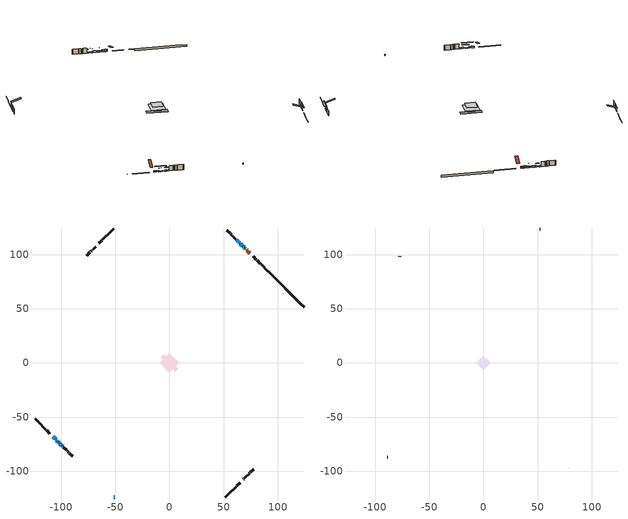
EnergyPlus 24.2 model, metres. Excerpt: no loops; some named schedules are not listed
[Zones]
conditioned space
 floor outside (Floor1 construction): -4.29,0 0,4.29 4.29,0 0,-4.29 z0.37
 floor adiabatic (AdiabaticFloorConstruction): -9.18,0 0,9.18 9.18,0 0,-9.18 z2.81
 floor foundation (Slab1 construction): -8.15,5.09 -5.09,8.15 8.15,-5.09 5.09,-8.15 z-1.52
 wall outside (RimJoist1 construction): 51.42,-124.15 57.68,-117.9 / -124.15,-51.42 -117.9,-57.68 / -51.42,124.15 -57.68,117.9 / 90.88,84.7 84.63,90.95 z0.37:0.67
 wall outside (RimJoist2 construction): 58.33,-117.24 61.39,-114.19 / -117.24,-58.33 -114.19,-61.39 / -58.33,117.24 -61.39,114.19 / 83.97,91.61 80.91,94.66 z0.37:0.67
 wall outside (RimJoist3 construction): 62.05,-113.53 65.1,-110.47 / -113.53,-62.05 -110.47,-65.1 / -62.05,113.53 -65.1,110.47 / 80.26,95.32 77.2,98.38 z0.37:0.67
 wall outside (AdiabaticWallConstruction 1): 74.19,101.39 73.78,101.79 / 73.13,102.45 72.67,102.91 / 72.01,103.56 71.4,104.17 / 70.75,104.83 70.58,105 z0.37:2.4
 wall outside (AdiabaticWallConstruction): 69.93,105.65 69.59,105.99 / 64.8,110.78 63.63,111.95 / -51.43,-124.15 -50.6,-124.15 z0.37:1.59; 68.93,106.64 67.96,107.62 / -107.46,-68.11 -105.52,-70.05 / 62.97,112.6 62,113.57 z0.37:1.34; -104.87,-70.71 -104.15,-71.43 z0.37:1.08; 68.11,-107.47 68.51,-107.07 / -103.49,-72.08 -103.1,-72.48 z0.37:0.78; 67.3,108.27 65.45,110.12 z0.37:1.95; -102.44,-73.13 -101.76,-73.82 z0.37:1.06; -101.1,-74.47 -99.84,-75.73 z0.37:1.51; -99.19,-76.39 -98.5,-77.07 z0.37:1.26
 wall outside (Wall1 construction): 69.16,-106.41 71.48,-104.09 / -97.85,-77.73 -95.53,-80.05 / -68.11,107.46 -70.43,105.14 / 61.34,114.23 59.03,116.55 z0.37:5.25
 wall outside (Wall2 construction): 72.14,-103.44 72.48,-103.09 / -94.87,-80.7 -94.53,-81.05 / -71.09,104.49 -71.43,104.15 / 58.37,117.21 58.03,117.55 z0.37:5.25
 wall outside (Wall3 construction): 73.14,-102.44 73.97,-101.61 / -93.87,-81.7 -93.04,-82.53 / -72.09,103.49 -72.91,102.66 / 57.37,118.21 56.54,119.03 z0.37:5.25
 wall outside (Wall4 construction): 74.62,-100.95 77.64,-97.93 / -92.39,-83.19 -89.37,-86.21 / -73.57,102 -76.59,98.99 / 55.89,119.69 52.87,122.71 z0.37:5.25
 wall foundation (FoundationWall1 construction): 91.53,84.04,-1.52 91.53,84.04,0.37 120.89,54.69,0.37 120.89,54.69,0.27 124.15,51.42,0.27 124.15,51.42,-1.52
 window (WindowConstruction 8): 69.92,105.65 69.59,105.99 z0.37:1.59
 window (WindowConstruction 5): 68.93,106.65 67.96,107.62 z0.37:1.34
 window (WindowConstruction 6): -107.46,-68.11 -105.52,-70.05 z0.37:1.34
 window (WindowConstruction 7): -104.87,-70.71 -104.15,-71.43 z0.37:1.08
 window (WindowConstruction 11): 68.11,-107.46 68.51,-107.07 z0.37:0.78
 window (WindowConstruction 12): -103.49,-72.08 -103.1,-72.48 z0.37:0.78
 window (WindowConstruction): 67.3,108.27 65.45,110.12 z0.37:1.95
 window (WindowConstruction 1): -102.44,-73.13 -101.76,-73.82 z0.37:1.06
 window (WindowConstruction 2): -101.1,-74.47 -99.84,-75.73 z0.37:1.51
 window (WindowConstruction 3): -99.19,-76.39 -98.5,-77.07 z0.37:1.26
 window (WindowConstruction 9): 64.8,110.78 63.63,111.95 z0.37:1.59
 window (WindowConstruction 10): -51.42,-124.15 -50.6,-124.15 z0.37:1.59
 window (WindowConstruction 4): 62.97,112.6 62,113.57 z0.37:1.34
 door (Door): 74.19,101.39 73.79,101.79 z0.37:2.4
 door (Door 1): 73.13,102.45 72.67,102.91 z0.37:2.4
 door (Door 2): 72.01,103.56 71.41,104.17 z0.37:2.4
 door (Door 3): 70.75,104.83 70.58,104.99 z0.37:2.4
 ceiling adiabatic (AdiabaticFloorConstruction): 0,-9.18 9.18,0 0,9.18 -9.18,0 z2.81
attic - vented
 floor to conditioned space (Floor2 construction Reversed): -6.6,0 0,6.6 6.6,0 0,-6.6 z5.25
 wall outside (Wall5 construction): 78.3,-97.28 78.43,-97.15 / -88.71,-86.86 -88.58,-86.99 / -77.25,98.33 -77.37,98.2 / 52.21,123.37 52.08,123.49 z0.37:5.25
 roof outside (Roof1 construction): 67.45,-108.12,5.25 61.02,-101.69,8.28 59.33,-103.39,8.28 65.76,-109.82,5.25; -108.12,-67.45,5.25 -101.69,-61.02,8.28 -103.39,-59.33,8.28 -109.82,-65.76,5.25; -67.45,108.12,5.25 -61.02,101.69,8.28 -59.33,103.39,8.28 -65.76,109.82,5.25; 74.85,100.73,5.25 68.42,94.3,8.28 70.11,92.6,8.28 76.54,99.03,5.25
shading: 67.82,107.76 69.07,106.5 69.36,106.79 68.11,108.05 z1.54; -105.38,-70.19 -107.61,-67.97 -107.9,-68.26 -105.67,-70.49 z1.54; -104.01,-71.57 -105.01,-70.57 -105.3,-70.86 -104.3,-71.86 z1.28; 72.06,-103.52 64.56,-111.01 64.85,-111.3 72.35,-103.81 z5.8; -99.55,-76.03 -107.04,-68.53 -107.33,-68.83 -99.84,-76.32 z5.8; 63.59,111.99 69.17,106.41 69.46,106.7 63.88,112.28 z4.59; -99.89,-75.68 -104.31,-71.27 -104.6,-71.56 -100.18,-75.97 z3.7; -97.98,-77.6 -102.97,-72.61 -103.26,-72.9 -98.27,-77.89 z4.15; -96.64,-78.94 -101.05,-74.52 -101.35,-74.81 -96.93,-79.23 z3.9; 60.14,115.44 64.84,110.74 65.13,111.03 60.43,115.73 z3.98
[Building]
Building 1: Terrain=Suburbs
[Site:Location]
Erieau AUT_ON: Latitude {deg}=42.25; Longitude {deg}=-81.9; Time Zone {hr}=-5; Elevation {m}=178; Keep Site Location Information=Yes
[Site:GroundTemperature:Shallow]
5.2292, 3.30147, 3.1471, 4.0619, 7.73432, 11.3896, 14.5586, 16.5661, 16.7366, 15.1039, 12.0157, 8.47254
[Site:WaterMainsTemperature]
Calculation Method=Schedule; Temperature Schedule=mains temperature schedule
[Material] Roughness=Rough; Thermal Absorptance=0.9
Name | Thickness {m} | Conductivity {W/m-K} | Density {kg/m3} | Specific Heat {J/kg-K} | Solar Absorptance | Visible Absorptance
asphalt or fiberglass shingles | 0.00635 | 0.162714 | 1121.4 | 1465.45 | 0.4 | 0.4
ceiling loosefill ins | 0.0846667 | 0.0480833 | 16.02 | 1046.75 | 0.7 | 0.7
ceiling stud and cavity | 0.1397 | 0.102635 | 65.682 | 1177.47 | 0.7 | 0.7
concrete 4.0 in. | 0.1016 | 1.803125 | 2242.8 | 837.4 | 0.7 | 0.7
concrete 8.0 in. | 0.2032 | 1.803125 | 2242.8 | 837.4 | 0.7 | 0.7
door material | 0.04445 | 0.053851 | 512.64 | 1214.23 | 0.7 | 0.7
door material 1 | 0.04445 | 0.188738 | 512.64 | 1214.23 | 0.7 | 0.7
exterior vertical ins | 0.00120205 | 0.029427 | 32.04 | 1214.23 | 0.7 | 0.7
floor covering | 0.0127 | 0.0433444 | 54.468 | 1339.84 | 0.6 | 0.6
floor rigid ins; rim joist rigid ins | 0.051816 | 0.029427 | 32.04 | 1214.23 | 0.7 | 0.7
floor rigid ins 1; wall rigid ins | 0.512978 | 0.029427 | 32.04 | 1214.23 | 0.7 | 0.7
floor stud and cavity | 0.1397 | 0.19726 | 92.3553 | 1139.71 | 0.7 | 0.7
floor stud and cavity 1 | 0.1397 | 1.75129 | 37.0049 | 1207.88 | 0.7 | 0.7
furniture material conditioned space 1 | 0.1524 | 0.115458 | 640.8 | 1214.23 | 0.6 | 0.6
gypsum board | 0.0127 | 0.160291 | 801 | 837.4 | 0.6 | 0.6
gypsum board 1 | 0.0127 | 0.160291 | 801 | 837.4 | 0.7 | 0.7
osb sheathing 0.5 in. | 0.0127 | 0.115458 | 512.64 | 1214.23 | 0.7 | 0.7
osb sheathing 0.75 in. | 0.01905 | 0.115458 | 512.64 | 1214.23 | 0.7 | 0.7
osb sheathing 2.0 in. | 0.0508 | 0.115458 | 512.64 | 1214.23 | 0.7 | 0.7
rim joist stud and cavity | 0.0508 | 0.305033 | 125.044 | 1163.47 | 0.6 | 0.6
rim joist stud and cavity 1 | 0.0508 | 0.107068 | 50.32683 | 1063.81 | 0.6 | 0.6
rim joist stud and cavity 2 | 0.0508 | 0.311623 | 125.044 | 1163.47 | 0.6 | 0.6
wall stud and cavity | 0.1397 | 0.0824723 | 139.0536 | 1170.24 | 0.7 | 0.7
wall stud and cavity 1 | 0.1397 | 0.112857 | 139.0536 | 1170.24 | 0.7 | 0.7
wall stud and cavity 2 | 0.1397 | 0.107214 | 139.0536 | 1170.24 | 0.7 | 0.7
wall stud and cavity 3 | 0.1397 | 0.0938917 | 139.0536 | 1170.24 | 0.7 | 0.7
wall stud and cavity 4 | 0.0889 | 6.9971 | 50.32683 | 1063.81 | 0.6 | 0.6
wall stud and cavity 5 | 0.0889 | 0.380278 | 52.3479 | 1209.89 | 0.7 | 0.7
wall stud and cavity 6 | 0.0889 | 0.391764 | 83.0341 | 1211.67 | 0.7 | 0.7
wood siding | 0.0254 | 0.102417 | 544.68 | 1172.36 | 0.4 | 0.4
wood siding 1 | 0.00254 | 0.102417 | 544.68 | 1172.36 | 0.4 | 0.4
wood siding 2; wood siding 3; wood siding 4 | 0.0254 | 0.102417 | 544.68 | 1172.36 | 0.7 | 0.7
[WindowMaterial:SimpleGlazingSystem]
Name | U-Factor {W/m2-K} | Solar Heat Gain Coefficient
WindowMaterial | 3.10643 | 0.67
WindowMaterial 1 | 3.029213 | 0.48
WindowMaterial 2 | 2.95653 | 0.59
WindowMaterial 3 | 3.02013 | 0.51
WindowMaterial 4 | 2.983789 | 0.56
WindowMaterial 5 | 3.023535 | 0.5
WindowMaterial 6 | 4.27156 | 0.65
WindowMaterial 7 | 5.521855 | 0.71
WindowMaterial 8 | 6.157791 | 0.42
[Construction]
AdiabaticFloorConstruction: floor stud and cavity 1, floor rigid ins 1, osb sheathing 0.75 in., floor covering
AdiabaticWallConstruction: wood siding 3, wall rigid ins, wall stud and cavity 5, gypsum board
AdiabaticWallConstruction 1: wood siding 4, wall rigid ins, wall stud and cavity 5, gypsum board
Door; Door 2: door material
Door 1; Door 3: door material 1
Floor1 construction: floor stud and cavity, floor rigid ins, osb sheathing 0.75 in., floor covering
Floor2 construction Reversed: gypsum board, ceiling stud and cavity, ceiling loosefill ins
FoundationWall1 construction: concrete 8.0 in., gypsum board 1
furniture construction conditioned space 1: furniture material conditioned space 1
PartitionWallConstruction: gypsum board, wall stud and cavity 6, gypsum board
RimJoist1 construction: wood siding 2, rim joist rigid ins, osb sheathing 2.0 in., rim joist stud and cavity
RimJoist2 construction: wood siding 2, rim joist stud and cavity 1
RimJoist3 construction: wood siding 2, rim joist rigid ins, osb sheathing 2.0 in., rim joist stud and cavity 2
Roof1 construction: asphalt or fiberglass shingles
Slab1 construction: concrete 4.0 in.
Wall1 construction: wood siding, osb sheathing 0.5 in., wall stud and cavity, gypsum board
Wall2 construction: wood siding, osb sheathing 0.5 in., wall stud and cavity 1, gypsum board
Wall3 construction: wood siding, osb sheathing 0.5 in., wall stud and cavity 2, gypsum board
Wall4 construction: wood siding, osb sheathing 0.5 in., wall stud and cavity 3, gypsum board
Wall5 construction: wood siding 1, wall stud and cavity 4
WindowConstruction: WindowMaterial
WindowConstruction 1: WindowMaterial 1
WindowConstruction 10; WindowConstruction 9: WindowMaterial 7
WindowConstruction 11; WindowConstruction 12: WindowMaterial 8
WindowConstruction 2: WindowMaterial 2
WindowConstruction 3: WindowMaterial 3
WindowConstruction 4; WindowConstruction 5; WindowConstruction 6: WindowMaterial 4
WindowConstruction 7: WindowMaterial 5
WindowConstruction 8: WindowMaterial 6
[Zone] Multiplier=1; Part of Total Floor Area=Yes
Name | Volume {m3}
attic - vented | 42.8869
conditioned space | 597.7
[Space]
Name | Zone | Volume {m3}
attic - vented 1 | attic - vented | 42.8869
conditioned space 1 | conditioned space | 597.7
[ZoneInfiltration:EffectiveLeakageArea]
infil attic - vented 1: Zone or Space=attic - vented 1; Schedule=Always On Discrete; Effective Air Leakage Area {cm2}=4183.68; Stack Coefficient=0.0005499; Wind Coefficient=1.58439e-05
[ZoneMixing]
whole house fan mix: Zone or Space=attic - vented; Schedule=Always On Continuous; Design Flow Rate Calculation Method=Flow/Zone; Design Flow Rate {m3/s}=0; Source Zone or Space=conditioned space
[SurfaceProperty:ExposedFoundationPerimeter]
Slab1: Exposed Perimeter Calculation Method=TotalExposedPerimeter; Total Exposed Perimeter {m}=46.128
[InternalMass] Zone or ZoneList=conditioned space; Space or SpaceList=conditioned space 1
Name | Construction | Surface Area {m2}
furniture mass conditioned space 1 | furniture construction conditioned space 1 | 114.644
partition wall mass | PartitionWallConstruction | 286.61
[Lights]
interior lighting: Zone or ZoneList or Space or SpaceList=conditioned space 1; Schedule=interior lighting schedule; Design Level Calculation Method=LightingLevel; Lighting Level {W}=343.2; Return Air Fraction=0; Fraction Radiant=0.6; Fraction Visible=0.2; Fraction Replaceable=1
[People]
occupants: Zone or ZoneList or Space or SpaceList=conditioned space 1; Number of People Schedule=occupants schedule; Number of People Calculation Method=People; Number of People=3; Fraction Radiant=0.314171; Sensible Heat Fraction=0.56303; Activity Level Schedule=occupants activity schedule; Carbon Dioxide Generation Rate {m3/s-W}=0; Enable ASHRAE 55 Comfort Warnings=No; Mean Radiant Temperature Calculation Type=EnclosureAveraged
[ElectricEquipment] Zone or ZoneList or Space or SpaceList=conditioned space 1; Design Level Calculation Method=EquipmentLevel
Name | Schedule | Design Level {W} | Fraction Latent | Fraction Radiant | Fraction Lost
clothes dryer | clothes dryer schedule | 140.772 | 0.015 | 0.081 | 0.85
clothes washer | clothes washer schedule | 32.1985 | 0.03 | 0.162 | 0.7
cooking range | cooking range schedule | 215.147 | 0.08 | 0.432 | 0.2
dishwasher | dishwasher schedule | 66.8632 | 0.3 | 0.18 | 0.4
fridge | fridge schedule | 72.9452 | 0 | 0.6 | 0
mech vent bath fan 0 | mech vent bath fan 0 schedule | 50.2 | 0 | 0 | 1
mech vent bath fan 1 | mech vent bath fan 1 schedule | 50.2 | 0 | 0 | 1
mech vent house fan | mech vent house fan schedule | 0 | 0 | 0 | 1
mech vent house fan cfis | mech vent house fan cfis schedule | 0 | 0 | 0 | 0
misc plug loads | misc plug loads schedule | 494.7 | 0.045 | 0.513 | 0.1
whole house fan | Always On Discrete | 0 | 0 | 0 | 1
[OtherEquipment] Zone or ZoneList or Space or SpaceList=conditioned space 1; Design Level Calculation Method=EquipmentLevel
Name | Fuel Type | Schedule | Design Level {W} | Fraction Latent | Fraction Radiant | Fraction Lost
clothes dryer 1 | Electricity | clothes dryer schedule | 0 | 0.015 | 0.081 | 0.85
cooking range 1 | Electricity | cooking range schedule | 0 | 0.08 | 0.432 | 0.2
general water use latent | None | general water use schedule | 62.594 | 1 | 0 | 0
general water use sensible | None | general water use schedule | -61.6891 | 0 | 0.6 | 0
mech vent house fan latent load | None | Always On Discrete | 0 | 1 | 0 | 0
mech vent house fan sensible load | None | Always On Discrete | 0 | 0 | 0 | 0
water heater energy adjustment1 | NaturalGas | Always On Discrete | 0.01 | 0 | 0 | 1
[ZoneInfiltration:DesignFlowRate] Zone or ZoneList or Space or SpaceList=conditioned space 1; Schedule=Always On Discrete; Design Flow Rate Calculation Method=Flow/Zone; Design Flow Rate {m3/s}=0
infil flow; natural vent flow; whole house fan flow
[Foundation:Kiva]
Foundation Kiva 1: Initial Indoor Air Temperature {C}=18; Wall Height Above Grade {m}=0.369997; Wall Depth Below Slab {m}=0.2032; Custom Block Material Name 1=exterior vertical ins; Custom Block Depth 1 {m}=1.89; Custom Block X Position 1 {m}=0.2159; Custom Block Z Position 1 {m}=0
[Foundation:Kiva:Settings]
Soil Conductivity {W/m-K}=0.849921; Soil Density {kg/m3}=1842.3; Soil Specific Heat {J/kg-K}=418.7; Ground Solar Absorptivity=0.9; Ground Thermal Absorptivity=0.9; Ground Surface Roughness {m}=0.03; Far-Field Width {m}=40; Deep-Ground Boundary Condition=ZeroFlux; Deep-Ground Depth {m}=40; Minimum Cell Dimension {m}=0.2; Maximum Cell Growth Coefficient=3; Simulation Timestep=Timestep
[Exterior:Lights]
exterior lighting: Schedule=exterior lighting schedule; Design Level {W}=75.6
[Schedule:Constant]
Name | Hourly Value
Always On Continuous; mech vent house fan schedule; mech vent house fan cfis schedule; Always On Discrete | 1
occupants activity schedule | 117.228
fridge schedule | 0
[Schedule:Week:Daily]
interior lighting schedule Week Rule - Jan1-Jan27: interior lighting schedule day, interior lighting schedule day, interior lighting schedule day, interior lighting schedule day, interior lighting schedule day, interior lighting schedule day, interior lighting schedule day, interior lighting schedule default day, interior lighting schedule default day, interior lighting schedule default day, interior lighting schedule default day, interior lighting schedule default day
interior lighting schedule Week Rule - Jan28-Feb3: interior lighting schedule day, interior lighting schedule day, interior lighting schedule day, interior lighting schedule day, interior lighting schedule day 1, interior lighting schedule day 1, interior lighting schedule day 1, interior lighting schedule default day, interior lighting schedule default day, interior lighting schedule default day, interior lighting schedule default day, interior lighting schedule default day
interior lighting schedule Week Rule - Feb4-Feb24: interior lighting schedule day 1, interior lighting schedule day 1, interior lighting schedule day 1, interior lighting schedule day 1, interior lighting schedule day 1, interior lighting schedule day 1, interior lighting schedule day 1, interior lighting schedule default day, interior lighting schedule default day, interior lighting schedule default day, interior lighting schedule default day, interior lighting schedule default day
interior lighting schedule Week Rule - Feb25-Mar3: interior lighting schedule day 1, interior lighting schedule day 1, interior lighting schedule day 1, interior lighting schedule day 1, interior lighting schedule day 2, interior lighting schedule day 2, interior lighting schedule day 2, interior lighting schedule default day, interior lighting schedule default day, interior lighting schedule default day, interior lighting schedule default day, interior lighting schedule default day
interior lighting schedule Week Rule - Mar4-Mar31: interior lighting schedule day 2, interior lighting schedule day 2, interior lighting schedule day 2, interior lighting schedule day 2, interior lighting schedule day 2, interior lighting schedule day 2, interior lighting schedule day 2, interior lighting schedule default day, interior lighting schedule default day, interior lighting schedule default day, interior lighting schedule default day, interior lighting schedule default day
interior lighting schedule Week Rule - Apr1-Apr28: interior lighting schedule day 3, interior lighting schedule day 3, interior lighting schedule day 3, interior lighting schedule day 3, interior lighting schedule day 3, interior lighting schedule day 3, interior lighting schedule day 3, interior lighting schedule default day, interior lighting schedule default day, interior lighting schedule default day, interior lighting schedule default day, interior lighting schedule default day
interior lighting schedule Week Rule - Apr29-May5: interior lighting schedule day 3, interior lighting schedule day 3, interior lighting schedule day 4, interior lighting schedule day 4, interior lighting schedule day 4, interior lighting schedule day 4, interior lighting schedule day 4, interior lighting schedule default day, interior lighting schedule default day, interior lighting schedule default day, interior lighting schedule default day, interior lighting schedule default day
interior lighting schedule Week Rule - May6-May26: interior lighting schedule day 4, interior lighting schedule day 4, interior lighting schedule day 4, interior lighting schedule day 4, interior lighting schedule day 4, interior lighting schedule day 4, interior lighting schedule day 4, interior lighting schedule default day, interior lighting schedule default day, interior lighting schedule default day, interior lighting schedule default day, interior lighting schedule default day
interior lighting schedule Week Rule - May27-Jun2: interior lighting schedule day 4, interior lighting schedule day 4, interior lighting schedule day 4, interior lighting schedule day 4, interior lighting schedule day 4, interior lighting schedule day 5, interior lighting schedule day 5, interior lighting schedule default day, interior lighting schedule default day, interior lighting schedule default day, interior lighting schedule default day, interior lighting schedule default day
interior lighting schedule Week Rule - Jun3-Jun30: interior lighting schedule day 5, interior lighting schedule day 5, interior lighting schedule day 5, interior lighting schedule day 5, interior lighting schedule day 5, interior lighting schedule day 5, interior lighting schedule day 5, interior lighting schedule default day, interior lighting schedule default day, interior lighting schedule default day, interior lighting schedule default day, interior lighting schedule default day
interior lighting schedule Week Rule - Jul1-Jul28: interior lighting schedule day 6, interior lighting schedule day 6, interior lighting schedule day 6, interior lighting schedule day 6, interior lighting schedule day 6, interior lighting schedule day 6, interior lighting schedule day 6, interior lighting schedule default day, interior lighting schedule default day, interior lighting schedule default day, interior lighting schedule default day, interior lighting schedule default day
interior lighting schedule Week Rule - Jul29-Aug4: interior lighting schedule day 6, interior lighting schedule day 6, interior lighting schedule day 6, interior lighting schedule day 7, interior lighting schedule day 7, interior lighting schedule day 7, interior lighting schedule day 7, interior lighting schedule default day, interior lighting schedule default day, interior lighting schedule default day, interior lighting schedule default day, interior lighting schedule default day
interior lighting schedule Week Rule - Aug5-Aug25: interior lighting schedule day 7, interior lighting schedule day 7, interior lighting schedule day 7, interior lighting schedule day 7, interior lighting schedule day 7, interior lighting schedule day 7, interior lighting schedule day 7, interior lighting schedule default day, interior lighting schedule default day, interior lighting schedule default day, interior lighting schedule default day, interior lighting schedule default day
interior lighting schedule Week Rule - Aug26-Sep1: interior lighting schedule day 7, interior lighting schedule day 7, interior lighting schedule day 7, interior lighting schedule day 7, interior lighting schedule day 7, interior lighting schedule day 7, interior lighting schedule day 8, interior lighting schedule default day, interior lighting schedule default day, interior lighting schedule default day, interior lighting schedule default day, interior lighting schedule default day
interior lighting schedule Week Rule - Sep2-Sep29: interior lighting schedule day 8, interior lighting schedule day 8, interior lighting schedule day 8, interior lighting schedule day 8, interior lighting schedule day 8, interior lighting schedule day 8, interior lighting schedule day 8, interior lighting schedule default day, interior lighting schedule default day, interior lighting schedule default day, interior lighting schedule default day, interior lighting schedule default day
interior lighting schedule Week Rule - Sep30-Oct6: interior lighting schedule day 8, interior lighting schedule day 9, interior lighting schedule day 9, interior lighting schedule day 9, interior lighting schedule day 9, interior lighting schedule day 9, interior lighting schedule day 9, interior lighting schedule default day, interior lighting schedule default day, interior lighting schedule default day, interior lighting schedule default day, interior lighting schedule default day
interior lighting schedule Week Rule - Oct7-Oct27: interior lighting schedule day 9, interior lighting schedule day 9, interior lighting schedule day 9, interior lighting schedule day 9, interior lighting schedule day 9, interior lighting schedule day 9, interior lighting schedule day 9, interior lighting schedule default day, interior lighting schedule default day, interior lighting schedule default day, interior lighting schedule default day, interior lighting schedule default day
interior lighting schedule Week Rule - Oct28-Nov3: interior lighting schedule day 9, interior lighting schedule day 9, interior lighting schedule day 9, interior lighting schedule day 9, interior lighting schedule day 10, interior lighting schedule day 10, interior lighting schedule day 10, interior lighting schedule default day, interior lighting schedule default day, interior lighting schedule default day, interior lighting schedule default day, interior lighting schedule default day
interior lighting schedule Week Rule - Nov4-Nov24: interior lighting schedule day 10, interior lighting schedule day 10, interior lighting schedule day 10, interior lighting schedule day 10, interior lighting schedule day 10, interior lighting schedule day 10, interior lighting schedule day 10, interior lighting schedule default day, interior lighting schedule default day, interior lighting schedule default day, interior lighting schedule default day, interior lighting schedule default day
interior lighting schedule Week Rule - Nov25-Dec1: interior lighting schedule day 10, interior lighting schedule day 10, interior lighting schedule day 10, interior lighting schedule day 10, interior lighting schedule day 10, interior lighting schedule day 10, interior lighting schedule day 11, interior lighting schedule default day, interior lighting schedule default day, interior lighting schedule default day, interior lighting schedule default day, interior lighting schedule default day
interior lighting schedule Week Rule - Dec2-Dec31: interior lighting schedule day 11, interior lighting schedule day 11, interior lighting schedule day 11, interior lighting schedule day 11, interior lighting schedule day 11, interior lighting schedule day 11, interior lighting schedule day 11, interior lighting schedule default day, interior lighting schedule default day, interior lighting schedule default day, interior lighting schedule default day, interior lighting schedule default day
occupants schedule Week Rule - Jan1-Dec31: occupants schedule day, occupants schedule day, occupants schedule day, occupants schedule day, occupants schedule day, occupants schedule day, occupants schedule day, occupants schedule default day, occupants schedule default day, occupants schedule default day, occupants schedule default day, occupants schedule default day
clothes dryer schedule Week Rule - Jan1-Dec31: clothes dryer schedule day, clothes dryer schedule day, clothes dryer schedule day, clothes dryer schedule day, clothes dryer schedule day, clothes dryer schedule day, clothes dryer schedule day, clothes dryer schedule default day, clothes dryer schedule default day, clothes dryer schedule default day, clothes dryer schedule default day, clothes dryer schedule default day
clothes washer schedule Week Rule - Jan1-Dec31: clothes washer schedule day, clothes washer schedule day, clothes washer schedule day, clothes washer schedule day, clothes washer schedule day, clothes washer schedule day, clothes washer schedule day, clothes washer schedule default day, clothes washer schedule default day, clothes washer schedule default day, clothes washer schedule default day, clothes washer schedule default day
cooking range schedule Week Rule - Jan1-Dec31: cooking range schedule day, cooking range schedule day, cooking range schedule day, cooking range schedule day, cooking range schedule day, cooking range schedule day, cooking range schedule day, cooking range schedule default day, cooking range schedule default day, cooking range schedule default day, cooking range schedule default day, cooking range schedule default day
dishwasher schedule Week Rule - Jan1-Dec31: dishwasher schedule day, dishwasher schedule day, dishwasher schedule day, dishwasher schedule day, dishwasher schedule day, dishwasher schedule day, dishwasher schedule day, dishwasher schedule default day, dishwasher schedule default day, dishwasher schedule default day, dishwasher schedule default day, dishwasher schedule default day
mech vent bath fan 0 schedule Week Rule - Jan1-Dec31: mech vent bath fan 0 schedule day, mech vent bath fan 0 schedule day, mech vent bath fan 0 schedule day, mech vent bath fan 0 schedule day, mech vent bath fan 0 schedule day, mech vent bath fan 0 schedule day, mech vent bath fan 0 schedule day, mech vent bath fan 0 schedule default day, mech vent bath fan 0 schedule default day, mech vent bath fan 0 schedule default day, mech vent bath fan 0 schedule default day, mech vent bath fan 0 schedule default day
mech vent bath fan 1 schedule Week Rule - Jan1-Dec31: mech vent bath fan 1 schedule day, mech vent bath fan 1 schedule day, mech vent bath fan 1 schedule day, mech vent bath fan 1 schedule day, mech vent bath fan 1 schedule day, mech vent bath fan 1 schedule day, mech vent bath fan 1 schedule day, mech vent bath fan 1 schedule default day, mech vent bath fan 1 schedule default day, mech vent bath fan 1 schedule default day, mech vent bath fan 1 schedule default day, mech vent bath fan 1 schedule default day
misc plug loads schedule Week Rule - Jan1-Dec31: misc plug loads schedule day, misc plug loads schedule day, misc plug loads schedule day, misc plug loads schedule day, misc plug loads schedule day, misc plug loads schedule day, misc plug loads schedule day, misc plug loads schedule default day, misc plug loads schedule default day, misc plug loads schedule default day, misc plug loads schedule default day, misc plug loads schedule default day
general water use schedule Week Rule - Jan1-Dec31: general water use schedule day, general water use schedule day, general water use schedule day, general water use schedule day, general water use schedule day, general water use schedule day, general water use schedule day, general water use schedule default day, general water use schedule default day, general water use schedule default day, general water use schedule default day, general water use schedule default day
exterior lighting schedule Week Rule - Jan1-Jan27: exterior lighting schedule day, exterior lighting schedule day, exterior lighting schedule day, exterior lighting schedule day, exterior lighting schedule day, exterior lighting schedule day, exterior lighting schedule day, exterior lighting schedule default day, exterior lighting schedule default day, exterior lighting schedule default day, exterior lighting schedule default day, exterior lighting schedule default day
exterior lighting schedule Week Rule - Jan28-Feb3: exterior lighting schedule day, exterior lighting schedule day, exterior lighting schedule day, exterior lighting schedule day, exterior lighting schedule day 1, exterior lighting schedule day 1, exterior lighting schedule day 1, exterior lighting schedule default day, exterior lighting schedule default day, exterior lighting schedule default day, exterior lighting schedule default day, exterior lighting schedule default day
exterior lighting schedule Week Rule - Feb4-Feb24: exterior lighting schedule day 1, exterior lighting schedule day 1, exterior lighting schedule day 1, exterior lighting schedule day 1, exterior lighting schedule day 1, exterior lighting schedule day 1, exterior lighting schedule day 1, exterior lighting schedule default day, exterior lighting schedule default day, exterior lighting schedule default day, exterior lighting schedule default day, exterior lighting schedule default day
exterior lighting schedule Week Rule - Feb25-Mar3: exterior lighting schedule day 1, exterior lighting schedule day 1, exterior lighting schedule day 1, exterior lighting schedule day 1, exterior lighting schedule day 2, exterior lighting schedule day 2, exterior lighting schedule day 2, exterior lighting schedule default day, exterior lighting schedule default day, exterior lighting schedule default day, exterior lighting schedule default day, exterior lighting schedule default day
exterior lighting schedule Week Rule - Mar4-Mar31: exterior lighting schedule day 2, exterior lighting schedule day 2, exterior lighting schedule day 2, exterior lighting schedule day 2, exterior lighting schedule day 2, exterior lighting schedule day 2, exterior lighting schedule day 2, exterior lighting schedule default day, exterior lighting schedule default day, exterior lighting schedule default day, exterior lighting schedule default day, exterior lighting schedule default day
exterior lighting schedule Week Rule - Apr1-Apr28: exterior lighting schedule day 3, exterior lighting schedule day 3, exterior lighting schedule day 3, exterior lighting schedule day 3, exterior lighting schedule day 3, exterior lighting schedule day 3, exterior lighting schedule day 3, exterior lighting schedule default day, exterior lighting schedule default day, exterior lighting schedule default day, exterior lighting schedule default day, exterior lighting schedule default day
exterior lighting schedule Week Rule - Apr29-May5: exterior lighting schedule day 3, exterior lighting schedule day 3, exterior lighting schedule day 4, exterior lighting schedule day 4, exterior lighting schedule day 4, exterior lighting schedule day 4, exterior lighting schedule day 4, exterior lighting schedule default day, exterior lighting schedule default day, exterior lighting schedule default day, exterior lighting schedule default day, exterior lighting schedule default day
exterior lighting schedule Week Rule - May6-May26: exterior lighting schedule day 4, exterior lighting schedule day 4, exterior lighting schedule day 4, exterior lighting schedule day 4, exterior lighting schedule day 4, exterior lighting schedule day 4, exterior lighting schedule day 4, exterior lighting schedule default day, exterior lighting schedule default day, exterior lighting schedule default day, exterior lighting schedule default day, exterior lighting schedule default day
exterior lighting schedule Week Rule - May27-Jun2: exterior lighting schedule day 4, exterior lighting schedule day 4, exterior lighting schedule day 4, exterior lighting schedule day 4, exterior lighting schedule day 4, exterior lighting schedule day 5, exterior lighting schedule day 5, exterior lighting schedule default day, exterior lighting schedule default day, exterior lighting schedule default day, exterior lighting schedule default day, exterior lighting schedule default day
exterior lighting schedule Week Rule - Jun3-Jun30: exterior lighting schedule day 5, exterior lighting schedule day 5, exterior lighting schedule day 5, exterior lighting schedule day 5, exterior lighting schedule day 5, exterior lighting schedule day 5, exterior lighting schedule day 5, exterior lighting schedule default day, exterior lighting schedule default day, exterior lighting schedule default day, exterior lighting schedule default day, exterior lighting schedule default day
exterior lighting schedule Week Rule - Jul1-Jul28: exterior lighting schedule day 6, exterior lighting schedule day 6, exterior lighting schedule day 6, exterior lighting schedule day 6, exterior lighting schedule day 6, exterior lighting schedule day 6, exterior lighting schedule day 6, exterior lighting schedule default day, exterior lighting schedule default day, exterior lighting schedule default day, exterior lighting schedule default day, exterior lighting schedule default day
exterior lighting schedule Week Rule - Jul29-Aug4: exterior lighting schedule day 6, exterior lighting schedule day 6, exterior lighting schedule day 6, exterior lighting schedule day 7, exterior lighting schedule day 7, exterior lighting schedule day 7, exterior lighting schedule day 7, exterior lighting schedule default day, exterior lighting schedule default day, exterior lighting schedule default day, exterior lighting schedule default day, exterior lighting schedule default day
exterior lighting schedule Week Rule - Aug5-Aug25: exterior lighting schedule day 7, exterior lighting schedule day 7, exterior lighting schedule day 7, exterior lighting schedule day 7, exterior lighting schedule day 7, exterior lighting schedule day 7, exterior lighting schedule day 7, exterior lighting schedule default day, exterior lighting schedule default day, exterior lighting schedule default day, exterior lighting schedule default day, exterior lighting schedule default day
[Schedule:Year]
interior lighting schedule: interior lighting schedule Week Rule - Jan1-Jan27, 1, 1, 1, 27, interior lighting schedule Week Rule - Jan28-Feb3, 1, 28, 2, 3, interior lighting schedule Week Rule - Feb4-Feb24, 2, 4, 2, 24, interior lighting schedule Week Rule - Feb25-Mar3, 2, 25, 3, 3, interior lighting schedule Week Rule - Mar4-Mar31, 3, 4, 3, 31, interior lighting schedule Week Rule - Apr1-Apr28, 4, 1, 4, 28, interior lighting schedule Week Rule - Apr29-May5, 4, 29, 5, 5, interior lighting schedule Week Rule - May6-May26, 5, 6, 5, 26, interior lighting schedule Week Rule - May27-Jun2, 5, 27, 6, 2, interior lighting schedule Week Rule - Jun3-Jun30, 6, 3, 6, 30, interior lighting schedule Week Rule - Jul1-Jul28, 7, 1, 7, 28, interior lighting schedule Week Rule - Jul29-Aug4, 7, 29, 8, 4, interior lighting schedule Week Rule - Aug5-Aug25, 8, 5, 8, 25, interior lighting schedule Week Rule - Aug26-Sep1, 8, 26, 9, 1, interior lighting schedule Week Rule - Sep2-Sep29, 9, 2, 9, 29, interior lighting schedule Week Rule - Sep30-Oct6, 9, 30, 10, 6, interior lighting schedule Week Rule - Oct7-Oct27, 10, 7, 10, 27, interior lighting schedule Week Rule - Oct28-Nov3, 10, 28, 11, 3, interior lighting schedule Week Rule - Nov4-Nov24, 11, 4, 11, 24, interior lighting schedule Week Rule - Nov25-Dec1, 11, 25, 12, 1, interior lighting schedule Week Rule - Dec2-Dec31, 12, 2, 12, 31
occupants schedule: occupants schedule Week Rule - Jan1-Dec31, 1, 1, 12, 31
clothes dryer schedule: clothes dryer schedule Week Rule - Jan1-Dec31, 1, 1, 12, 31
clothes washer schedule: clothes washer schedule Week Rule - Jan1-Dec31, 1, 1, 12, 31
cooking range schedule: cooking range schedule Week Rule - Jan1-Dec31, 1, 1, 12, 31
dishwasher schedule: dishwasher schedule Week Rule - Jan1-Dec31, 1, 1, 12, 31
mech vent bath fan 0 schedule: mech vent bath fan 0 schedule Week Rule - Jan1-Dec31, 1, 1, 12, 31
mech vent bath fan 1 schedule: mech vent bath fan 1 schedule Week Rule - Jan1-Dec31, 1, 1, 12, 31
misc plug loads schedule: misc plug loads schedule Week Rule - Jan1-Dec31, 1, 1, 12, 31
general water use schedule: general water use schedule Week Rule - Jan1-Dec31, 1, 1, 12, 31
exterior lighting schedule: exterior lighting schedule Week Rule - Jan1-Jan27, 1, 1, 1, 27, exterior lighting schedule Week Rule - Jan28-Feb3, 1, 28, 2, 3, exterior lighting schedule Week Rule - Feb4-Feb24, 2, 4, 2, 24, exterior lighting schedule Week Rule - Feb25-Mar3, 2, 25, 3, 3, exterior lighting schedule Week Rule - Mar4-Mar31, 3, 4, 3, 31, exterior lighting schedule Week Rule - Apr1-Apr28, 4, 1, 4, 28, exterior lighting schedule Week Rule - Apr29-May5, 4, 29, 5, 5, exterior lighting schedule Week Rule - May6-May26, 5, 6, 5, 26, exterior lighting schedule Week Rule - May27-Jun2, 5, 27, 6, 2, exterior lighting schedule Week Rule - Jun3-Jun30, 6, 3, 6, 30, exterior lighting schedule Week Rule - Jul1-Jul28, 7, 1, 7, 28, exterior lighting schedule Week Rule - Jul29-Aug4, 7, 29, 8, 4, exterior lighting schedule Week Rule - Aug5-Aug25, 8, 5, 8, 25, exterior lighting schedule Week Rule - Aug26-Sep1, 8, 26, 9, 1, exterior lighting schedule Week Rule - Sep2-Sep29, 9, 2, 9, 29, exterior lighting schedule Week Rule - Sep30-Oct6, 9, 30, 10, 6, exterior lighting schedule Week Rule - Oct7-Oct27, 10, 7, 10, 27, exterior lighting schedule Week Rule - Oct28-Nov3, 10, 28, 11, 3, exterior lighting schedule Week Rule - Nov4-Nov24, 11, 4, 11, 24, exterior lighting schedule Week Rule - Nov25-Dec1, 11, 25, 12, 1, exterior lighting schedule Week Rule - Dec2-Dec31, 12, 2, 12, 31
[Schedule:Compact]
mains temperature schedule: Through: 01/01, For: AllDays, Until: 24:00, 8.89333, Through: 01/02, For: AllDays, Until: 24:00, 8.82722, Through: 01/03, For: AllDays, Until: 24:00, 8.76167, Through: 01/04, For: AllDays, Until: 24:00, 8.69778, Through: 01/05, For: AllDays, Until: 24:00, 8.635, Through: 01/06, For: AllDays, Until: 24:00, 8.57333, Through: 01/07, For: AllDays, Until: 24:00, 8.51333, Through: 01/08, For: AllDays, Until: 24:00, 8.455, Through: 01/09, For: AllDays, Until: 24:00, 8.39778, Through: 01/10, For: AllDays, Until: 24:00, 8.34167, Through: 01/11, For: AllDays, Until: 24:00, 8.28722, Through: 01/12, For: AllDays, Until: 24:00, 8.23444, Through: 01/13, For: AllDays, Until: 24:00, 8.18278, Through: 01/14, For: AllDays, Until: 24:00, 8.13222, Through: 01/15, For: AllDays, Until: 24:00, 8.08389, Through: 01/16, For: AllDays, Until: 24:00, 8.03667, Through: 01/17, For: AllDays, Until: 24:00, 7.99111, Through: 01/18, For: AllDays, Until: 24:00, 7.94667, Through: 01/19, For: AllDays, Until: 24:00, 7.90389, Through: 01/20, For: AllDays, Until: 24:00, 7.86278, Through: 01/21, For: AllDays, Until: 24:00, 7.82333, Through: 01/22, For: AllDays, Until: 24:00, 7.78556, Through: 01/23, For: AllDays, Until: 24:00, 7.74889, Through: 01/24, For: AllDays, Until: 24:00, 7.71444, Through: 01/25, For: AllDays, Until: 24:00, 7.68111, Through: 01/26, For: AllDays, Until: 24:00, 7.64944, Through: 01/27, For: AllDays, Until: 24:00, 7.61944, Through: 01/28, For: AllDays, Until: 24:00, 7.59111, Through: 01/29, For: AllDays, Until: 24:00, 7.56444, Through: 01/30, For: AllDays, Until: 24:00, 7.53944, Through: 01/31, For: AllDays, Until: 24:00, 7.51611, Through: 02/01, For: AllDays, Until: 24:00, 7.49444, Through: 02/02, For: AllDays, Until: 24:00, 7.47389, Through: 02/03, For: AllDays, Until: 24:00, 7.45556, Through: 02/04, For: AllDays, Until: 24:00, 7.43889, Through: 02/05, For: AllDays, Until: 24:00, 7.42389, Through: 02/06, For: AllDays, Until: 24:00, 7.41056, Through: 02/07, For: AllDays, Until: 24:00, 7.39889, Through: 02/08, For: AllDays, Until: 24:00, 7.38833, Through: 02/09, For: AllDays, Until: 24:00, 7.38, Through: 02/10, For: AllDays, Until: 24:00, 7.37389, Through: 02/11, For: AllDays, Until: 24:00, 7.36889, Through: 02/12, For: AllDays, Until: 24:00, 7.36556, Through: 02/13, For: AllDays, Until: 24:00, 7.36389, Through: 02/14, For: AllDays, Until: 24:00, 7.36389, Through: 02/15, For: AllDays, Until: 24:00, 7.36611, Through: 02/16, For: AllDays, Until: 24:00, 7.36944, Through: 02/17, For: AllDays, Until: 24:00, 7.375, Through: 02/18, For: AllDays, Until: 24:00, 7.38167, Through: 02/19, For: AllDays, Until: 24:00, 7.39056, Through: 02/20, For: AllDays, Until: 24:00, 7.40056, Through: 02/21, For: AllDays, Until: 24:00, 7.41278, Through: 02/22, For: AllDays, Until: 24:00, 7.42667, Through: 02/23, For: AllDays, Until: 24:00, 7.44222, Through: 02/24, For: AllDays, Until: 24:00, 7.45889, Through: 02/25, For: AllDays, Until: 24:00, 7.47778, Through: 02/26, For: AllDays, Until: 24:00, 7.49833, Through: 02/27, For: AllDays, Until: 24:00, 7.52056, Through: 02/28, For: AllDays, Until: 24:00, 7.54444, Through: 03/01, For: AllDays, Until: 24:00, 7.56944, Through: 03/02, For: AllDays, Until: 24:00, 7.59667, Through: 03/03, For: AllDays, Until: 24:00, 7.62556, Through: 03/04, For: AllDays, Until: 24:00, 7.65556, Through: 03/05, For: AllDays, Until: 24:00, 7.68778, Through: 03/06, For: AllDays, Until: 24:00, 7.72111, Through: 03/07, For: AllDays, Until: 24:00, 7.75611, Through: 03/08, For: AllDays, Until: 24:00, 7.79278, Through: 03/09, For: AllDays, Until: 24:00, 7.83111, Through: 03/10, For: AllDays, Until: 24:00, 7.87111, Through: 03/11, For: AllDays, Until: 24:00, 7.91222, Through: 03/12, For: AllDays, Until: 24:00, 7.95556, Through: 03/13, For: AllDays, Until: 24:00, 8, Through: 03/14, For: AllDays, Until: 24:00, 8.04556, Through: 03/15, For: AllDays, Until: 24:00, 8.09333, Through: 03/16, For: AllDays, Until: 24:00, 8.14222, Through: 03/17, For: AllDays, Until: 24:00, 8.19278, Through: 03/18, For: AllDays, Until: 24:00, 8.24444, Through: 03/19, For: AllDays, Until: 24:00, 8.29778, Through: 03/20, For: AllDays, Until: 24:00, 8.35278, Through: 03/21, For: AllDays, Until: 24:00, 8.40889, Through: 03/22, For: AllDays, Until: 24:00, 8.46611, Through: 03/23, For: AllDays, Until: 24:00, 8.52556, Through: 03/24, For: AllDays, Until: 24:00, 8.58556, Through: 03/25, For: AllDays, Until: 24:00, 8.64722, Through: 03/26, For: AllDays, Until: 24:00, 8.71, Through: 03/27, For: AllDays, Until: 24:00, 8.77444, Through: 03/28, For: AllDays, Until: 24:00, 8.84, Through: 03/29, For: AllDays, Until: 24:00, 8.90667, Through: 03/30, For: AllDays, Until: 24:00, 8.975, Through: 03/31, For: AllDays, Until: 24:00, 9.04389, Through: 04/01, For: AllDays, Until: 24:00, 9.11444, Through: 04/02, For: AllDays, Until: 24:00, 9.18611, Through: 04/03, For: AllDays, Until: 24:00, 9.25889, Through: 04/04, For: AllDays, Until: 24:00, 9.33278, Through: 04/05, For: AllDays, Until: 24:00, 9.40833, Through: 04/06, For: AllDays, Until: 24:00, 9.48444, Through: 04/07, For: AllDays, Until: 24:00, 9.56167, Through: 04/08, For: AllDays, Until: 24:00, 9.64, Through: 04/09, For: AllDays, Until: 24:00, 9.71889, Through: 04/10, For: AllDays, Until: 24:00, 9.79944, Through: 04/11, For: AllDays, Until: 24:00, 9.88056, Through: 04/12, For: AllDays, Until: 24:00, 9.96333, Through: 04/13, For: AllDays, Until: 24:00, 10.0461, Through: 04/14, For: AllDays, Until: 24:00, 10.1306, Through: 04/15, For: AllDays, Until: 24:00, 10.2156, Through: 04/16, For: AllDays, Until: 24:00, 10.3011, Through: 04/17, For: AllDays, Until: 24:00, 10.3878, Through: 04/18, For: AllDays, Until: 24:00, 10.4756, Through: 04/19, For: AllDays, Until: 24:00, 10.5639, Through: 04/20, For: AllDays, Until: 24:00, 10.6528, Through: 04/21, For: AllDays, Until: 24:00, 10.7422, Through: 04/22, For: AllDays, Until: 24:00, 10.8328, Through: 04/23, For: AllDays, Until: 24:00, 10.9239, Through: 04/24, For: AllDays, Until: 24:00, 11.0156, Through: 04/25, For: AllDays, Until: 24:00, 11.1083, Through: 04/26, For: AllDays, Until: 24:00, 11.2011, Through: 04/27, For: AllDays, Until: 24:00, 11.295, Through: 04/28, For: AllDays, Until: 24:00, 11.3889, Through: 04/29, For: AllDays, Until: 24:00, 11.4833, Through: 04/30, For: AllDays, Until: 24:00, 11.5783, Through: 05/01, For: AllDays, Until: 24:00, 11.6739, Through: 05/02, For: AllDays, Until: 24:00, 11.77, Through: 05/03, For: AllDays, Until: 24:00, 11.8661, Through: 05/04, For: AllDays, Until: 24:00, 11.9633, Through: 05/05, For: AllDays, Until: 24:00, 12.06, Through: 05/06, For: AllDays, Until: 24:00, 12.1578, Through: 05/07, For: AllDays, Until: 24:00, 12.255, Through: 05/08, For: AllDays, Until: 24:00, 12.3533, Through: 05/09, For: AllDays, Until: 24:00, 12.4511, Through: 05/10, For: AllDays, Until: 24:00, 12.5494, Through: 05/11, For: AllDays, Until: 24:00, 12.6483, Through: 05/12, For: AllDays, Until: 24:00, 12.7467, Through: 05/13, For: AllDays, Until: 24:00, 12.8456, Through: 05/14, For: AllDays, Until: 24:00, 12.9444, Through: 05/15, For: AllDays, Until: 24:00, 13.0433, Through: 05/16, For: AllDays, Until: 24:00, 13.1422, Through: 05/17, For: AllDays, Until: 24:00, 13.2411, Through: 05/18, For: AllDays, Until: 24:00, 13.34, Through: 05/19, For: AllDays, Until: 24:00, 13.4383, Through: 05/20, For: AllDays, Until: 24:00, 13.5372, Through: 05/21, For: AllDays, Until: 24:00, 13.6356, Through: 05/22, For: AllDays, Until: 24:00, 13.7339, Through: 05/23, For: AllDays, Until: 24:00, 13.8322, Through: 05/24, For: AllDays, Until: 24:00, 13.9306, Through: 05/25, For: AllDays, Until: 24:00, 14.0283, Through: 05/26, For: AllDays, Until: 24:00, 14.1256, Through: 05/27, For: AllDays, Until: 24:00, 14.2228, Through: 05/28, For: AllDays, Until: 24:00, 14.3194, Through: 05/29, For: AllDays, Until: 24:00, 14.4161, Through: 05/30, For: AllDays, Until: 24:00, 14.5122, Through: 05/31, For: AllDays, Until: 24:00, 14.6078, Through: 06/01, For: AllDays, Until: 24:00, 14.7033, Through: 06/02, For: AllDays, Until: 24:00, 14.7978, Through: 06/03, For: AllDays, Until: 24:00, 14.8922, Through: 06/04, For: AllDays, Until: 24:00, 14.9861, Through: 06/05, For: AllDays, Until: 24:00, 15.0789, Through: 06/06, For: AllDays, Until: 24:00, 15.1717, Through: 06/07, For: AllDays, Until: 24:00, 15.2639, Through: 06/08, For: AllDays, Until: 24:00, 15.355, Through: 06/09, For: AllDays, Until: 24:00, 15.4456, Through: 06/10, For: AllDays, Until: 24:00, 15.5356, Through: 06/11, For: AllDays, Until: 24:00, 15.625, Through: 06/12, For: AllDays, Until: 24:00, 15.7139, Through: 06/13, For: AllDays, Until: 24:00, 15.8017, Through: 06/14, For: AllDays, Until: 24:00, 15.8883, Through: 06/15, For: AllDays, Until: 24:00, 15.9744, Through: 06/16, For: AllDays, Until: 24:00, 16.06, Through: 06/17, For: AllDays, Until: 24:00, 16.1444, Through: 06/18, For: AllDays, Until: 24:00, 16.2278, Through: 06/19, For: AllDays, Until: 24:00, 16.3106, Through: 06/20, For: AllDays, Until: 24:00, 16.3922, Through: 06/21, For: AllDays, Until: 24:00, 16.4728, Through: 06/22, For: AllDays, Until: 24:00, 16.5522, Through: 06/23, For: AllDays, Until: 24:00, 16.6311, Through: 06/24, For: AllDays, Until: 24:00, 16.7089, Through: 06/25, For: AllDays, Until: 24:00, 16.7856, Through: 06/26, For: AllDays, Until: 24:00, 16.8606, Through: 06/27, For: AllDays, Until: 24:00, 16.935, Through: 06/28, For: AllDays, Until: 24:00, 17.0083, Through: 06/29, For: AllDays, Until: 24:00, 17.0806, Through: 06/30, For: AllDays, Until: 24:00, 17.1511, Through: 07/01, For: AllDays, Until: 24:00, 17.2211, Through: 07/02, For: AllDays, Until: 24:00, 17.2894, Through: 07/03, For: AllDays, Until: 24:00, 17.3567, Through: 07/04, For: AllDays, Until: 24:00, 17.4228, Through: 07/05, For: AllDays, Until: 24:00, 17.4878, Through: 07/06, For: AllDays, Until: 24:00, 17.5511, Through: 07/07, For: AllDays, Until: 24:00, 17.6133, Through: 07/08, For: AllDays, Until: 24:00, 17.6739, Through: 07/09, For: AllDays, Until: 24:00, 17.7333, Through: 07/10, For: AllDays, Until: 24:00, 17.7911, Through: 07/11, For: AllDays, Until: 24:00, 17.8478, Through: 07/12, For: AllDays, Until: 24:00, 17.9033, Through: 07/13, For: AllDays, Until: 24:00, 17.9572, Through: 07/14, For: AllDays, Until: 24:00, 18.0094, Through: 07/15, For: AllDays, Until: 24:00, 18.0606, Through: 07/16, For: AllDays, Until: 24:00, 18.11, Through: 07/17, For: AllDays, Until: 24:00, 18.1578, Through: 07/18, For: AllDays, Until: 24:00, 18.2044, Through: 07/19, For: AllDays, Until: 24:00, 18.2494, Through: 07/20, For: AllDays, Until: 24:00, 18.2928, Through: 07/21, For: AllDays, Until: 24:00, 18.335, Through: 07/22, For: AllDays, Until: 24:00, 18.3756, Through: 07/23, For: AllDays, Until: 24:00, 18.4139, Through: 07/24, For: AllDays, Until: 24:00, 18.4517, Through: 07/25, For: AllDays, Until: 24:00, 18.4872, Through: 07/26, For: AllDays, Until: 24:00, 18.5211, Through: 07/27, For: AllDays, Until: 24:00, 18.5539, Through: 07/28, For: AllDays, Until: 24:00, 18.5844, Through: 07/29, For: AllDays, Until: 24:00, 18.6139, Through: 07/30, For: AllDays, Until: 24:00, 18.6417, Through: 07/31, For: AllDays, Until: 24:00, 18.6678, Through: 08/01, For: AllDays, Until: 24:00, 18.6917, Through: 08/02, For: AllDays, Until: 24:00, 18.7144, Through: 08/03, For: AllDays, Until: 24:00, 18.7356, Through: 08/04, For: AllDays, Until: 24:00, 18.755, Through: 08/05, For: AllDays, Until: 24:00, 18.7728, Through: 08/06, For: AllDays, Until: 24:00, 18.7889, Through: 08/07, For: AllDays, Until: 24:00, 18.8028, Through: 08/08, For: AllDays, Until: 24:00, 18.8156, Through: 08/09, For: AllDays, Until: 24:00, 18.8267, Through: 08/10, For: AllDays, Until: 24:00, 18.8361, Through: 08/11, For: AllDays, Until: 24:00, 18.8433, Through: 08/12, For: AllDays, Until: 24:00, 18.8494, Through: 08/13, For: AllDays, Until: 24:00, 18.8533, Through: 08/14, For: AllDays, Until: 24:00, 18.8561, Through: 08/15, For: AllDays, Until: 24:00, 18.8567, Through: 08/16, For: AllDays, Until: 24:00, 18.8561, Through: 08/17, For: AllDays, Until: 24:00, 18.8533, Through: 08/18, For: AllDays, Until: 24:00, 18.8489, Through: 08/19, For: AllDays, Until: 24:00, 18.8428, Through: 08/20, For: AllDays, Until: 24:00, 18.835, Through: 08/21, For: AllDays, Until: 24:00, 18.8256, Through: 08/22, For: AllDays, Until: 24:00, 18.8144, Through: 08/23, For: AllDays, Until: 24:00, 18.8017, Through: 08/24, For: AllDays, Until: 24:00, 18.7872, Through: 08/25, For: AllDays, Until: 24:00, 18.7711, Through: 08/26, For: AllDays, Until: 24:00, 18.7533, Through: 08/27, For: AllDays, Until: 24:00, 18.7339, Through: 08/28, For: AllDays, Until: 24:00, 18.7128, Through: 08/29, For: AllDays, Until: 24:00, 18.69, Through: 08/30, For: AllDays, Until: 24:00, 18.6656, Through: 08/31, For: AllDays, Until: 24:00, 18.6394, Through: 09/01, For: AllDays, Until: 24:00, 18.6117, Through: 09/02, For: AllDays, Until: 24:00, 18.5822, Through: 09/03, For: AllDays, Until: 24:00, 18.5511, Through: 09/04, For: AllDays, Until: 24:00, 18.5183, Through: 09/05, For: AllDays, Until: 24:00, 18.4839, Through: 09/06, For: AllDays, Until: 24:00, 18.4483, Through: 09/07, For: AllDays, Until: 24:00, 18.4111, Through: 09/08, For: AllDays, Until: 24:00, 18.3717, Through: 09/09, For: AllDays, Until: 24:00, 18.3311, Through: 09/10, For: AllDays, Until: 24:00, 18.2894, Through: 09/11, For: AllDays, Until: 24:00, 18.2456, Through: 09/12, For: AllDays, Until: 24:00, 18.2006, Through: 09/13, For: AllDays, Until: 24:00, 18.1539, Through: 09/14, For: AllDays, Until: 24:00, 18.1056, Through: 09/15, For: AllDays, Until: 24:00, 18.0561, Through: 09/16, For: AllDays, Until: 24:00, 18.005, Through: 09/17, For: AllDays, Until: 24:00, 17.9528, Through: 09/18, For: AllDays, Until: 24:00, 17.8983, Through: 09/19, For: AllDays, Until: 24:00, 17.8433, Through: 09/20, For: AllDays, Until: 24:00, 17.7867, Through: 09/21, For: AllDays, Until: 24:00, 17.7283, Through: 09/22, For: AllDays, Until: 24:00, 17.6689, Through: 09/23, For: AllDays, Until: 24:00, 17.6078, Through: 09/24, For: AllDays, Until: 24:00, 17.5456, Through: 09/25, For: AllDays, Until: 24:00, 17.4822, Through: 09/26, For: AllDays, Until: 24:00, 17.4172, Through: 09/27, For: AllDays, Until: 24:00, 17.3511, Through: 09/28, For: AllDays, Until: 24:00, 17.2839, Through: 09/29, For: AllDays, Until: 24:00, 17.215, Through: 09/30, For: AllDays, Until: 24:00, 17.1456, Through: 10/01, For: AllDays, Until: 24:00, 17.0744, Through: 10/02, For: AllDays, Until: 24:00, 17.0022, Through: 10/03, For: AllDays, Until: 24:00, 16.9289, Through: 10/04, For: AllDays, Until: 24:00, 16.8544, Through: 10/05, For: AllDays, Until: 24:00, 16.7789, Through: 10/06, For: AllDays, Until: 24:00, 16.7022, Through: 10/07, For: AllDays, Until: 24:00, 16.6244, Through: 10/08, For: AllDays, Until: 24:00, 16.5456, Through: 10/09, For: AllDays, Until: 24:00, 16.4661, Through: 10/10, For: AllDays, Until: 24:00, 16.385, Through: 10/11, For: AllDays, Until: 24:00, 16.3033, Through: 10/12, For: AllDays, Until: 24:00, 16.2206, Through: 10/13, For: AllDays, Until: 24:00, 16.1372, Through: 10/14, For: AllDays, Until: 24:00, 16.0528, Through: 10/15, For: AllDays, Until: 24:00, 15.9672, Through: 10/16, For: AllDays, Until: 24:00, 15.8811, Through: 10/17, For: AllDays, Until: 24:00, 15.7939, Through: 10/18, For: AllDays, Until: 24:00, 15.7061, Through: 10/19, For: AllDays, Until: 24:00, 15.6172, Through: 10/20, For: AllDays, Until: 24:00, 15.5283, Through: 10/21, For: AllDays, Until: 24:00, 15.4383, Through: 10/22, For: AllDays, Until: 24:00, 15.3472, Through: 10/23, For: AllDays, Until: 24:00, 15.2561, Through: 10/24, For: AllDays, Until: 24:00, 15.1639, Through: 10/25, For: AllDays, Until: 24:00, 15.0711, Through: 10/26, For: AllDays, Until: 24:00, 14.9778, Through: 10/27, For: AllDays, Until: 24:00, 14.8839, Through: 10/28, For: AllDays, Until: 24:00, 14.79, Through: 10/29, For: AllDays, Until: 24:00, 14.695, Through: 10/30, For: AllDays, Until: 24:00, 14.6, Through: 10/31, For: AllDays, Until: 24:00, 14.5039, Through: 11/01, For: AllDays, Until: 24:00, 14.4078, Through: 11/02, For: AllDays, Until: 24:00, 14.3111, Through: 11/03, For: AllDays, Until: 24:00, 14.2144, Through: 11/04, For: AllDays, Until: 24:00, 14.1172, Through: 11/05, For: AllDays, Until: 24:00, 14.02, Through: 11/06, For: AllDays, Until: 24:00, 13.9222, Through: 11/07, For: AllDays, Until: 24:00, 13.8239, Through: 11/08, For: AllDays, Until: 24:00, 13.7256, Through: 11/09, For: AllDays, Until: 24:00, 13.6272, Through: 11/10, For: AllDays, Until: 24:00, 13.5289, Through: 11/11, For: AllDays, Until: 24:00, 13.43, Through: 11/12, For: AllDays, Until: 24:00, 13.3311, Through: 11/13, For: AllDays, Until: 24:00, 13.2322, Through: 11/14, For: AllDays, Until: 24:00, 13.1333, Through: 11/15, For: AllDays, Until: 24:00, 13.0344, Through: 11/16, For: AllDays, Until: 24:00, 12.9356, Through: 11/17, For: AllDays, Until: 24:00, 12.8372, Through: 11/18, For: AllDays, Until: 24:00, 12.7383, Through: 11/19, For: AllDays, Until: 24:00, 12.6394, Through: 11/20, For: AllDays, Until: 24:00, 12.5411, Through: 11/21, For: AllDays, Until: 24:00, 12.4428, Through: 11/22, For: AllDays, Until: 24:00, 12.3444, Through: 11/23, For: AllDays, Until: 24:00, 12.2467, Through: 11/24, For: AllDays, Until: 24:00, 12.1494, Through: 11/25, For: AllDays, Until: 24:00, 12.0517, Through: 11/26, For: AllDays, Until: 24:00, 11.955, Through: 11/27, For: AllDays, Until: 24:00, 11.8583, Through: 11/28, For: AllDays, Until: 24:00, 11.7617, Through: 11/29, For: AllDays, Until: 24:00, 11.6661, Through: 11/30, For: AllDays, Until: 24:00, 11.5706, Through: 12/01, For: AllDays, Until: 24:00, 11.4756, Through: 12/02, For: AllDays, Until: 24:00, 11.3806, Through: 12/03, For: AllDays, Until: 24:00, 11.2867, Through: 12/04, For: AllDays, Until: 24:00, 11.1933, Through: 12/05, For: AllDays, Until: 24:00, 11.1, Through: 12/06, For: AllDays, Until: 24:00, 11.0078, Through: 12/07, For: AllDays, Until: 24:00, 10.9161, Through: 12/08, For: AllDays, Until: 24:00, 10.825, Through: 12/09, For: AllDays, Until: 24:00, 10.735, Through: 12/10, For: AllDays, Until: 24:00, 10.645, Through: 12/11, For: AllDays, Until: 24:00, 10.5561, Through: 12/12, For: AllDays, Until: 24:00, 10.4678, Through: 12/13, For: AllDays, Until: 24:00, 10.3806, Through: 12/14, For: AllDays, Until: 24:00, 10.2939, Through: 12/15, For: AllDays, Until: 24:00, 10.2083, Through: 12/16, For: AllDays, Until: 24:00, 10.1233, Through: 12/17, For: AllDays, Until: 24:00, 10.0389, Through: 12/18, For: AllDays, Until: 24:00, 9.95611, Through: 12/19, For: AllDays, Until: 24:00, 9.87389, Through: 12/20, For: AllDays, Until: 24:00, 9.79278, Through: 12/21, For: AllDays, Until: 24:00, 9.71222, Through: 12/22, For: AllDays, Until: 24:00, 9.63333, Through: 12/23, For: AllDays, Until: 24:00, 9.555, Through: 12/24, For: AllDays, Until: 24:00, 9.47778, Through: 12/25, For: AllDays, Until: 24:00, 9.40167, Through: 12/26, For: AllDays, Until: 24:00, 9.32667, Through: 12/27, For: AllDays, Until: 24:00, 9.25278, Through: 12/28, For: AllDays, Until: 24:00, 9.18, Through: 12/29, For: AllDays, Until: 24:00, 9.10833, Through: 12/30, For: AllDays, Until: 24:00, 9.03833, Through: 12/31, For: AllDays, Until: 24:00, 8.96889
